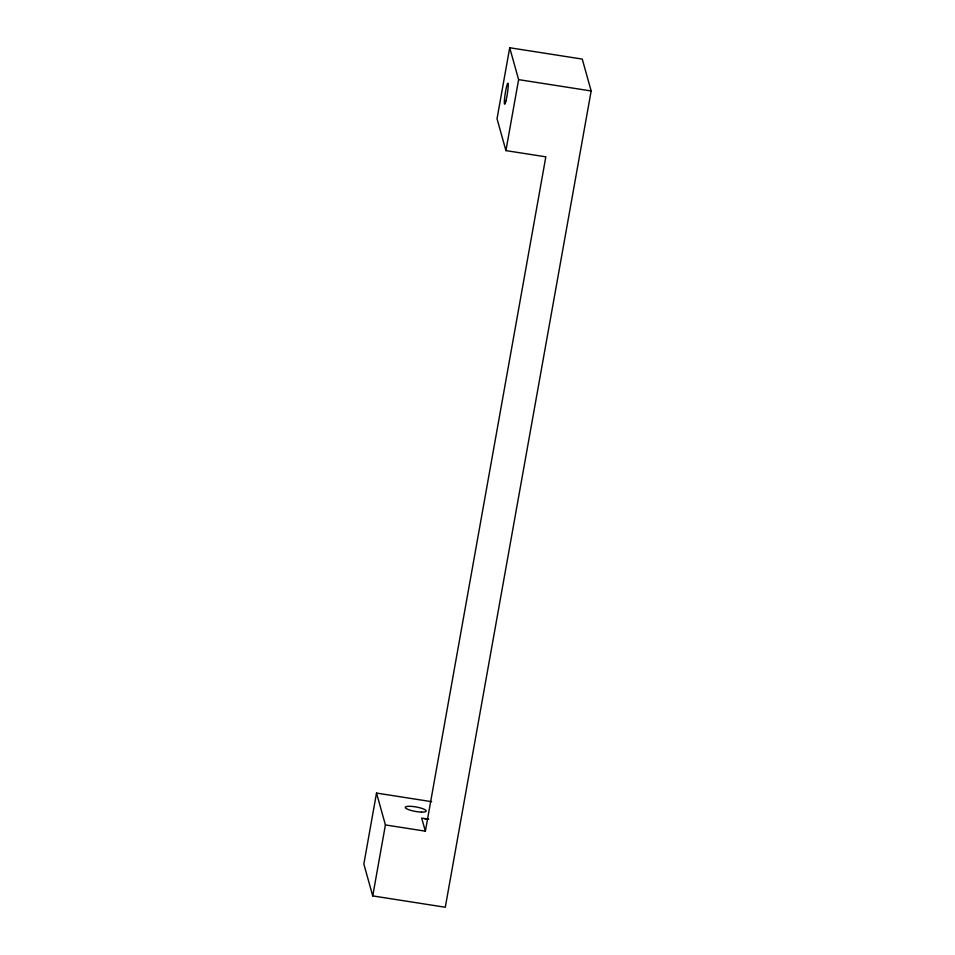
<?xml version="1.0" encoding="UTF-8"?>
<svg xmlns="http://www.w3.org/2000/svg" width="955" height="955" viewBox="0 0 955 955"><rect width="100%" height="100%" fill="white"/><g stroke="black" fill="none" stroke-linecap="round" stroke-linejoin="round"><path stroke-width="1.43" d="M376.521 793.068L363.843 864.048L372.737 895.909L445.293 907.25L591.157 90.964L582.264 59.091L509.707 47.75L497.03 118.73L505.923 150.603L545.83 156.835L425.381 831.172L385.414 824.929L376.521 793.068L431.66 801.687M372.737 895.909L385.414 824.929M505.923 150.603L518.613 79.623L509.707 47.75M518.613 79.623L591.157 90.964M428.759 819.211L421.656 818.101L425.381 831.172M424.868 818.865L427.768 819.318M421.513 812.084L419.066 811.929A10.612 2.256 10.1 0 1 405.29 807.56A10.612 2.256 10.1 0 1 417.765 807.285L420.355 807.918A10.612 2.256 10.1 0 1 421.513 812.084M505.959 100.872A10.612 1.062 -81.1 0 0 508.108 83.479A10.612 1.062 -81.1 0 0 504.789 96.706A10.612 1.062 -81.1 0 0 505.959 100.872"/></g></svg>
